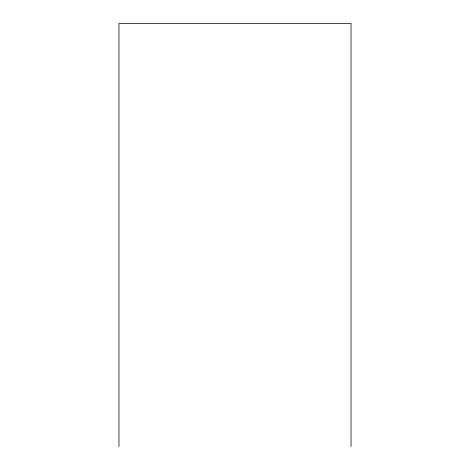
<?xml version="1.0" encoding="UTF-8"?>
<svg xmlns="http://www.w3.org/2000/svg" width="470" height="470" viewBox="0 0 470 470"><rect width="100%" height="100%" fill="white"/><g stroke="black" fill="none" stroke-linecap="round" stroke-linejoin="round"><path stroke-width="0.7" d="M351.031 446.5L351.031 23.5L118.969 23.5L118.969 446.5"/></g></svg>
